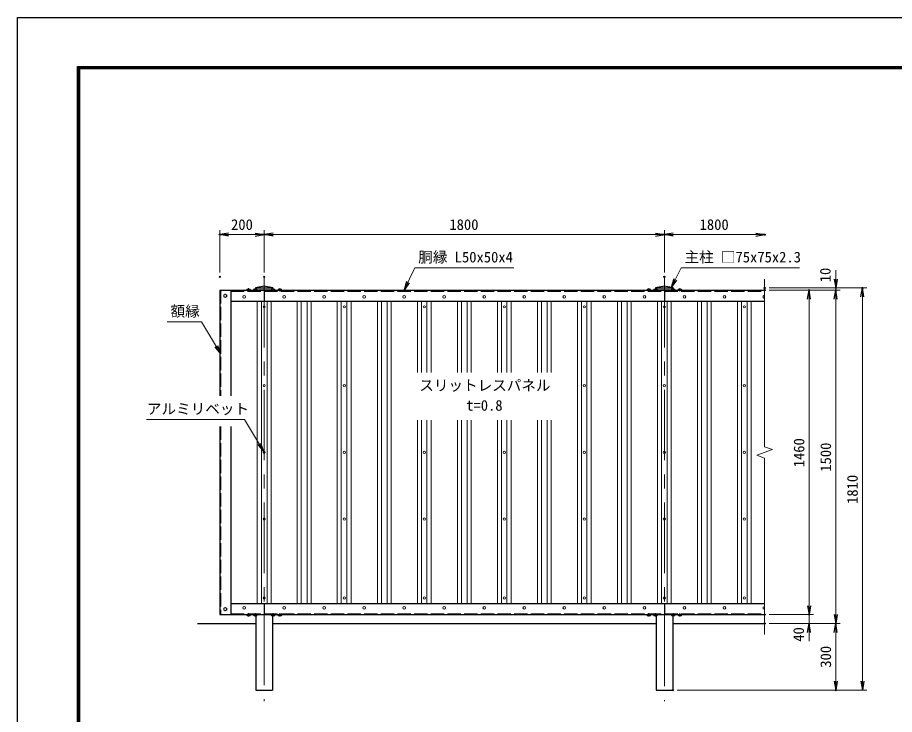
# Model space of a CAD drawing. Units: millimetres, scale not verified. Extents: x -4200 to 4200, y -2970 to 2970.
# Drawn here: x -4200 to -255, y -166 to 2970 of the extents above; entities that cross this region are included whole.
import ezdxf
from ezdxf.enums import TextEntityAlignment as Align

# ---------------------------------------------------------------- set-up
doc = ezdxf.new("R2010")
doc.units = ezdxf.units.MM
doc.header["$LTSCALE"] = 10
doc.header["$PDMODE"] = 32
doc.header["$PDSIZE"] = 5
doc.linetypes.add('DASHED', pattern=[7.5, 6, -1.5])
doc.linetypes.add('USER1', pattern=[50.8, 31.75, -6.35, 6.35, -6.35])
for name, color, linetype, lineweight in [('0-0_D-BMK', 2, 'USER1', 13), ('0-1_D-STR4', 7, 'Continuous', 25), ('0-2_D-STR1', 1, 'Continuous', 25), ('0-3_D-STR3', 3, 'Continuous', 13), ('0-4_D-STR2', 7, 'DASHED', 13), ('0-5_0', 7, 'Continuous', 25), ('0-6_D-STR-DIM', 7, 'Continuous', 13), ('0-9_D-STR-TXT', 7, 'Continuous', 13), ('0-A_D-TTL', 7, 'Continuous', 25)]:
    doc.layers.add(name, color=color, linetype=linetype, lineweight=lineweight)
doc.layers.add('0-7_Defpoints', color=8, linetype='Continuous')
doc.styles.add('ＭＳ ゴシック', font='')
doc.styles.get('ＭＳ ゴシック').set_extended_font_data('MS Gothic')

# ---------------------------------------------------------------- blocks, each defined once
blk = doc.blocks.new('_Open')
at = {"layer": '0-5_0'}
blk.add_line((-10, 1.667), (0, 0), dxfattribs=at)
blk.add_lwpolyline([(-10, -1.667), (0, 0), (-10, 0)], dxfattribs=at)

msp = doc.modelspace()

# ---------------------------------------------------------------- linework, layer by layer
at = {"layer": '0-0_D-BMK'}
for p, q in [((-3090.53, 1803.04), (-3090.53, 33.04)), ((-1290.53, 1803.04), (-1290.53, -106.96)), ((-3160.53, 1737.17), (-3160.53, 1751.58)), ((-3130.53, 1737.17), (-3130.53, 1751.58)), ((-3050.53, 1737.17), (-3050.53, 1751.58)), ((-3020.53, 1737.17), (-3020.53, 1751.58)), ((-1360.53, 1737.17), (-1360.53, 1751.58)), ((-1330.53, 1737.17), (-1330.53, 1751.58)), ((-1250.53, 1737.17), (-1250.53, 1751.58)), ((-1220.53, 1737.17), (-1220.53, 1751.58)), ((-3160.53, 288.91), (-3160.53, 274.49)), ((-3130.53, 288.91), (-3130.53, 274.49)), ((-3090.53, 283.04), (-3090.53, -106.96)), ((-3050.53, 288.91), (-3050.53, 274.49)), ((-3020.53, 288.91), (-3020.53, 274.49)), ((-1360.53, 288.91), (-1360.53, 274.49)), ((-1330.53, 288.91), (-1330.53, 274.49)), ((-1250.53, 288.91), (-1250.53, 274.49)), ((-1220.53, 288.91), (-1220.53, 274.49))]:
    msp.add_line(p, q, dxfattribs=at)
at = {"layer": '0-1_D-STR4'}
for p, q in [((-3390.53, 243.04), (-3128.03, 243.04)), ((-3053.03, 243.04), (-1328.03, 243.04)), ((-1253.03, 243.04), (-839.53, 243.04))]:
    msp.add_line(p, q, dxfattribs=at)
at = {"layer": '0-2_D-STR1'}
for p, q in [((-3290.53, 1743.04), (-839.53, 1743.04)), ((-3290.53, 1743.04), (-3290.53, 1267.74)), ((-3240.53, 1743.04), (-3240.53, 1267.74)), ((-3130.03, 1753.04), (-3051.03, 1753.04)), ((-3122.66, 1745.04), (-3058.39, 1745.04)), ((-3090.53, 1743.04), (-3090.53, 1693.04)), ((-3051.03, 1753.04), (-3051.03, 1747.84)), ((-1330.03, 1753.04), (-1251.03, 1753.04)), ((-1322.66, 1745.04), (-1258.39, 1745.04)), ((-1290.53, 1743.04), (-1290.53, 1693.04)), ((-1251.03, 1753.04), (-1251.03, 1747.84)), ((-3240.53, 1693.04), (-839.53, 1693.04)), ((-3240.53, 1693.04), (-839.53, 1693.04)), ((-3290.53, 1129.4), (-3290.53, 283.04)), ((-3240.53, 1129.4), (-3240.53, 283.04)), ((-3240.53, 333.04), (-839.53, 333.04)), ((-3090.53, 333.04), (-3090.53, 283.04)), ((-1290.53, 333.04), (-1290.53, 283.04)), ((-3290.53, 283.04), (-839.53, 283.04)), ((-3128.03, 278.24), (-3128.03, -56.96)), ((-3053.03, 278.24), (-3053.03, -56.96)), ((-1328.03, 278.24), (-1328.03, -56.96)), ((-1253.03, 278.24), (-1253.03, -56.96)), ((-3128.03, -56.96), (-3053.03, -56.96)), ((-1328.03, -56.96), (-1253.03, -56.96))]:
    msp.add_line(p, q, dxfattribs=at)
at = {"layer": '0-2_D-STR1', "linetype": 'DASHED'}
for p, q in [((-3286.53, 1743.04), (-3286.53, 1267.74)), ((-3240.53, 1739.04), (-839.53, 1739.04)), ((-3286.53, 1129.4), (-3286.53, 283.04)), ((-3240.53, 287.04), (-839.53, 287.04))]:
    msp.add_line(p, q, dxfattribs=at)
at = {"layer": '0-2_D-STR1'}
for points in [[(-3051.03, 1753.04), (-3090.53, 1761.04), (-3130.03, 1753.04), (-3130.03, 1747.84)], [(-1251.03, 1753.04), (-1290.53, 1761.04), (-1330.03, 1753.04), (-1330.03, 1747.84)]]:
    msp.add_lwpolyline(points, dxfattribs=at)
at = {"layer": '0-3_D-STR3'}
for p, q in [((-3152.53, 1743.04), (-3168.53, 1743.04)), ((-3154.03, 1747.84), (-3167.03, 1747.84)), ((-3122.53, 1743.04), (-3138.53, 1743.04)), ((-3124.03, 1747.84), (-3137.03, 1747.84)), ((-3042.53, 1743.04), (-3058.53, 1743.04)), ((-3044.03, 1747.84), (-3057.03, 1747.84)), ((-3012.53, 1743.04), (-3028.53, 1743.04)), ((-3014.03, 1747.84), (-3027.03, 1747.84)), ((-1352.53, 1743.04), (-1368.53, 1743.04)), ((-1354.03, 1747.84), (-1367.03, 1747.84)), ((-1322.53, 1743.04), (-1338.53, 1743.04)), ((-1324.03, 1747.84), (-1337.03, 1747.84)), ((-1242.53, 1743.04), (-1258.53, 1743.04)), ((-1244.03, 1747.84), (-1257.03, 1747.84)), ((-1212.53, 1743.04), (-1228.53, 1743.04)), ((-1214.03, 1747.84), (-1227.03, 1747.84)), ((-3152.53, 283.04), (-3168.53, 283.04)), ((-3154.03, 278.24), (-3167.03, 278.24)), ((-3122.53, 283.04), (-3138.53, 283.04)), ((-3124.03, 278.24), (-3137.03, 278.24)), ((-3042.53, 283.04), (-3058.53, 283.04)), ((-3044.03, 278.24), (-3057.03, 278.24)), ((-3012.53, 283.04), (-3028.53, 283.04)), ((-3014.03, 278.24), (-3027.03, 278.24)), ((-1352.53, 283.04), (-1368.53, 283.04)), ((-1354.03, 278.24), (-1367.03, 278.24)), ((-1322.53, 283.04), (-1338.53, 283.04)), ((-1324.03, 278.24), (-1337.03, 278.24)), ((-1242.53, 283.04), (-1258.53, 283.04)), ((-1244.03, 278.24), (-1257.03, 278.24)), ((-1212.53, 283.04), (-1228.53, 283.04)), ((-1214.03, 278.24), (-1227.03, 278.24))]:
    msp.add_line(p, q, dxfattribs=at)
for points in [[(-3272.03, 1714.29), (-3265.53, 1710.53), (-3259.03, 1714.29), (-3259.03, 1721.79), (-3265.53, 1725.55), (-3272.03, 1721.79)], [(-3272.03, 311.79), (-3265.53, 315.55), (-3259.03, 311.79), (-3259.03, 304.29), (-3265.53, 300.53), (-3272.03, 304.29)]]:
    msp.add_lwpolyline(points, close=True, dxfattribs=at)
for centre, radius in [((-3265.53, 1718.04), 6.3), ((-3180.53, 1713.04), 6), ((-3000.53, 1713.04), 6), ((-2820.53, 1713.04), 6), ((-2640.53, 1713.04), 6), ((-2460.53, 1713.04), 6), ((-2280.53, 1713.04), 6), ((-2100.53, 1713.04), 6), ((-1920.53, 1713.04), 6), ((-1740.53, 1713.04), 6), ((-1560.53, 1713.04), 6), ((-1380.53, 1713.04), 6), ((-1200.53, 1713.04), 6), ((-1020.53, 1713.04), 6), ((-3090.53, 1668.04), 5), ((-2730.53, 1668.04), 5), ((-2370.53, 1668.04), 5), ((-2010.53, 1668.04), 5), ((-1650.53, 1668.04), 5), ((-1290.53, 1668.04), 5), ((-930.53, 1668.04), 5), ((-3090.53, 1313.04), 5), ((-2730.53, 1313.04), 5), ((-1650.53, 1313.04), 5), ((-1290.53, 1313.04), 5), ((-930.53, 1313.04), 5), ((-3090.53, 1013.04), 5), ((-2730.53, 1013.04), 5), ((-2370.53, 1013.04), 5), ((-2010.53, 1013.04), 5), ((-1650.53, 1013.04), 5), ((-1290.53, 1013.04), 5), ((-930.53, 1013.04), 5), ((-3090.53, 713.04), 5), ((-2730.53, 713.04), 5), ((-2370.53, 713.04), 5), ((-2010.53, 713.04), 5), ((-1650.53, 713.04), 5), ((-1290.53, 713.04), 5), ((-930.53, 713.04), 5), ((-3090.53, 358.04), 5), ((-2730.53, 358.04), 5), ((-2370.53, 358.04), 5), ((-2010.53, 358.04), 5), ((-1650.53, 358.04), 5), ((-1290.53, 358.04), 5), ((-930.53, 358.04), 5), ((-3180.53, 313.04), 6), ((-3180.53, 313.04), 6), ((-3000.53, 313.04), 6), ((-2820.53, 313.04), 6), ((-2640.53, 313.04), 6), ((-2460.53, 313.04), 6), ((-2280.53, 313.04), 6), ((-2100.53, 313.04), 6), ((-1920.53, 313.04), 6), ((-1740.53, 313.04), 6), ((-1560.53, 313.04), 6), ((-1380.53, 313.04), 6), ((-1200.53, 313.04), 6), ((-1020.53, 313.04), 6), ((-3265.53, 308.04), 6.3)]:
    msp.add_circle(centre, radius, dxfattribs=at)
for centre in [(-840.53, 1713.04), (-840.53, 313.04)]:
    msp.add_arc(centre, 6, 80.41516, 279.58484, dxfattribs=at)
for centre, major_axis, start_param, end_param in [((-3167.03, 1743.04), (0, -4.8), 3.1415927, 4.712389), ((-3154.03, 1743.04), (0, -4.8), 1.5707963, 3.1415927), ((-3137.03, 1743.04), (0, -4.8), 3.1415927, 4.712389), ((-3124.03, 1743.04), (0, -4.8), 1.5707963, 3.1415927), ((-3057.03, 1743.04), (0, -4.8), 3.1415927, 4.712389), ((-3044.03, 1743.04), (0, -4.8), 1.5707963, 3.1415927), ((-3027.03, 1743.04), (0, -4.8), 3.1415927, 4.712389), ((-3014.03, 1743.04), (0, -4.8), 1.5707963, 3.1415927), ((-1367.03, 1743.04), (0, -4.8), 3.1415927, 4.712389), ((-1354.03, 1743.04), (0, -4.8), 1.5707963, 3.1415927), ((-1337.03, 1743.04), (0, -4.8), 3.1415927, 4.712389), ((-1324.03, 1743.04), (0, -4.8), 1.5707963, 3.1415927), ((-1257.03, 1743.04), (0, -4.8), 3.1415927, 4.712389), ((-1244.03, 1743.04), (0, -4.8), 1.5707963, 3.1415927), ((-1227.03, 1743.04), (0, -4.8), 3.1415927, 4.712389), ((-1214.03, 1743.04), (0, -4.8), 1.5707963, 3.1415927), ((-3167.03, 283.04), (0, 4.8), 1.5707963, 3.1415927), ((-3154.03, 283.04), (0, 4.8), 3.1415927, 4.712389), ((-3137.03, 283.04), (0, 4.8), 1.5707963, 3.1415927), ((-3124.03, 283.04), (0, 4.8), 3.1415927, 4.712389), ((-3057.03, 283.04), (0, 4.8), 1.5707963, 3.1415927), ((-3044.03, 283.04), (0, 4.8), 3.1415927, 4.712389), ((-3027.03, 283.04), (0, 4.8), 1.5707963, 3.1415927), ((-3014.03, 283.04), (0, 4.8), 3.1415927, 4.712389), ((-1367.03, 283.04), (0, 4.8), 1.5707963, 3.1415927), ((-1354.03, 283.04), (0, 4.8), 3.1415927, 4.712389), ((-1337.03, 283.04), (0, 4.8), 1.5707963, 3.1415927), ((-1324.03, 283.04), (0, 4.8), 3.1415927, 4.712389), ((-1257.03, 283.04), (0, 4.8), 1.5707963, 3.1415927), ((-1244.03, 283.04), (0, 4.8), 3.1415927, 4.712389), ((-1227.03, 283.04), (0, 4.8), 1.5707963, 3.1415927), ((-1214.03, 283.04), (0, 4.8), 3.1415927, 4.712389)]:
    msp.add_ellipse(centre, major_axis=major_axis, ratio=0.3125, start_param=start_param, end_param=end_param, dxfattribs=at)
at = {"layer": '0-4_D-STR2', "linetype": 'Continuous'}
for p, q in [((-3121.53, 1693.04), (-3121.53, 333.04)), ((-3102.53, 1693.04), (-3102.53, 333.04)), ((-3077.53, 1693.04), (-3077.53, 333.04)), ((-3059.53, 1693.04), (-3059.53, 333.04)), ((-2941.53, 1693.04), (-2941.53, 333.04)), ((-2923.53, 1693.04), (-2923.53, 333.04)), ((-2897.53, 1693.04), (-2897.53, 333.04)), ((-2879.53, 1693.04), (-2879.53, 333.04)), ((-2761.53, 1693.04), (-2761.53, 333.04)), ((-2743.53, 1693.04), (-2743.53, 333.04)), ((-2718.53, 1693.04), (-2718.53, 333.04)), ((-2699.53, 1693.04), (-2699.53, 333.04)), ((-2581.53, 1693.04), (-2581.53, 333.04)), ((-2563.53, 1693.04), (-2563.53, 333.04)), ((-2537.53, 1693.04), (-2537.53, 333.04)), ((-2519.53, 1693.04), (-2519.53, 333.04)), ((-2401.53, 1693.04), (-2401.53, 1372.61)), ((-2383.53, 1693.04), (-2383.53, 1372.61)), ((-2358.53, 1693.04), (-2358.53, 1372.61)), ((-2339.53, 1693.04), (-2339.53, 1372.61)), ((-2221.53, 1693.04), (-2221.53, 1372.61)), ((-2203.53, 1693.04), (-2203.53, 1372.61)), ((-2177.53, 1693.04), (-2177.53, 1372.61)), ((-2159.53, 1693.04), (-2159.53, 1372.61)), ((-2041.53, 1693.04), (-2041.53, 1372.61)), ((-2023.53, 1693.04), (-2023.53, 1372.61)), ((-1998.53, 1693.04), (-1998.53, 1372.61)), ((-1979.53, 1693.04), (-1979.53, 1372.61)), ((-1861.53, 1693.04), (-1861.53, 1372.61)), ((-1843.53, 1693.04), (-1843.53, 1372.61)), ((-1817.53, 1693.04), (-1817.53, 1372.61)), ((-1799.53, 1693.04), (-1799.53, 1372.61)), ((-1681.53, 1693.04), (-1681.53, 333.04)), ((-1663.53, 1693.04), (-1663.53, 333.04)), ((-1638.53, 1693.04), (-1638.53, 333.04)), ((-1619.53, 1693.04), (-1619.53, 333.04)), ((-1501.53, 1693.04), (-1501.53, 333.04)), ((-1483.53, 1693.04), (-1483.53, 333.04)), ((-1457.53, 1693.04), (-1457.53, 333.04)), ((-1439.53, 1693.04), (-1439.53, 333.04)), ((-1321.53, 1693.04), (-1321.53, 333.04)), ((-1303.53, 1693.04), (-1303.53, 333.04)), ((-1278.53, 1693.04), (-1278.53, 333.04)), ((-1259.53, 1693.04), (-1259.53, 333.04)), ((-1141.53, 1693.04), (-1141.53, 333.04)), ((-1123.53, 1693.04), (-1123.53, 333.04)), ((-1097.53, 1693.04), (-1097.53, 333.04)), ((-1079.53, 1693.04), (-1079.53, 333.04)), ((-961.53, 1693.04), (-961.53, 333.04)), ((-943.53, 1693.04), (-943.53, 333.04)), ((-918.53, 1693.04), (-918.53, 333.04)), ((-899.53, 1693.04), (-899.53, 333.04)), ((-2401.53, 1158.47), (-2401.53, 333.04)), ((-2383.53, 1158.47), (-2383.53, 333.04)), ((-2358.53, 1158.47), (-2358.53, 333.04)), ((-2339.53, 1158.47), (-2339.53, 333.04)), ((-2221.53, 1158.47), (-2221.53, 333.04)), ((-2203.53, 1158.47), (-2203.53, 333.04)), ((-2177.53, 1158.47), (-2177.53, 333.04)), ((-2159.53, 1158.47), (-2159.53, 333.04)), ((-2041.53, 1158.47), (-2041.53, 333.04)), ((-2023.53, 1158.47), (-2023.53, 333.04)), ((-1998.53, 1158.47), (-1998.53, 333.04)), ((-1979.53, 1158.47), (-1979.53, 333.04)), ((-1861.53, 1158.47), (-1861.53, 333.04)), ((-1843.53, 1158.47), (-1843.53, 333.04)), ((-1817.53, 1158.47), (-1817.53, 333.04)), ((-1799.53, 1158.47), (-1799.53, 333.04))]:
    msp.add_line(p, q, dxfattribs=at)
at = {"layer": '0-6_D-STR-DIM'}
for p, q in [((-3290.53, 1823.04), (-3290.53, 2013.04)), ((-3090.53, 1823.04), (-3090.53, 2013.04)), ((-3090.53, 1823.04), (-3090.53, 2013.04)), ((-1290.53, 1823.04), (-1290.53, 2013.04)), ((-1290.53, 1823.04), (-1290.53, 2013.04)), ((-3130.53, 1993.04), (-3250.53, 1993.04)), ((-3050.53, 1993.04), (-1330.53, 1993.04)), ((-1250.53, 1993.04), (-879.53, 1993.04)), ((-519.53, 1793.04), (-519.53, 1833.04)), ((-839.53, 1038.69), (-839.53, 1793.04)), ((-819.53, 1753.04), (-379.53, 1753.04)), ((-819.53, 1753.04), (-499.53, 1753.04)), ((-819.53, 1743.04), (-619.53, 1743.04)), ((-819.53, 1743.04), (-499.53, 1743.04)), ((-819.53, 1743.04), (-499.53, 1743.04)), ((-519.53, 1743.04), (-519.53, 1753.04)), ((-639.53, 323.04), (-639.53, 1703.04)), ((-519.53, 283.04), (-519.53, 1703.04)), ((-519.53, 1703.04), (-519.53, 1663.04)), ((-399.53, -16.96), (-399.53, 1713.04)), ((-874.77, 1000.21), (-804.29, 1025.87)), ((-804.29, 1025.87), (-839.53, 1038.69)), ((-839.53, 987.39), (-874.77, 1000.21)), ((-839.53, 987.39), (-839.53, 193.04)), ((-639.53, 323.04), (-639.53, 363.04)), ((-819.53, 283.04), (-619.53, 283.04)), ((-819.53, 283.04), (-619.53, 283.04)), ((-639.53, 243.04), (-639.53, 283.04)), ((-819.53, 243.04), (-619.53, 243.04)), ((-819.53, 243.04), (-499.53, 243.04)), ((-819.53, 243.04), (-499.53, 243.04)), ((-639.53, 203.04), (-639.53, 163.04)), ((-519.53, 203.04), (-519.53, -16.96)), ((-1233.03, -56.96), (-379.53, -56.96)), ((-1233.03, -56.96), (-499.53, -56.96))]:
    msp.add_line(p, q, dxfattribs=at)
at = {"layer": '0-7_Defpoints'}
for p in [(-3290.53, 1993.04), (-1290.53, 1993.04), (-839.53, 1993.04), (-3290.53, 1803.04), (-3090.53, 1803.04), (-1290.53, 1803.04), (-839.53, 1753.04), (-839.53, 1753.04), (-839.53, 1743.04), (-839.53, 1743.04), (-639.53, 1743.04), (-519.53, 1753.04), (-519.53, 1743.04), (-399.53, 1753.04), (-839.53, 283.04), (-639.53, 283.04), (-839.53, 243.04), (-839.53, 243.04), (-1253.03, -56.96), (-519.53, -56.96)]:
    msp.add_point(p, dxfattribs=at)
at = {"layer": '0-9_D-STR-TXT'}
for points in [[(-1968.34, 1844.08), (-2412.72, 1844.08), (-2460.43, 1744.84)], [(-683.24, 1844.08), (-1215.17, 1844.08), (-1258.64, 1756.55)], [(-3526.73, 1600.42), (-3372.01, 1600.42), (-3287.55, 1458.43)], [(-3620.16, 1161.05), (-3178.56, 1161.05), (-3094.1, 1019.06)]]:
    msp.add_lwpolyline(points, dxfattribs=at)
at = {"layer": '0-A_D-TTL', "color": 2}
msp.add_lwpolyline([(-4200, 2970), (4200, 2970), (4200, -2970), (-4200, -2970)], close=True, dxfattribs=at)
at = {"layer": '0-A_D-TTL'}
for points in [[(-3930, 2750), (3930, 2750), (3930, -2750), (-3930, -2750)], [(-3927.5, 2747.5), (3927.5, 2747.5), (3927.5, -2747.5), (-3927.5, -2747.5)], [(-3925, 2745), (3925, 2745), (3925, -2745), (-3925, -2745)], [(-3922.5, 2742.5), (3922.5, 2742.5), (3922.5, -2742.5), (-3922.5, -2742.5)], [(-3920, 2740), (3920, 2740), (3920, -2740), (-3920, -2740)]]:
    msp.add_lwpolyline(points, close=True, dxfattribs=at)

# ---------------------------------------------------------------- block references
at = {"layer": '0-6_D-STR-DIM', "xscale": 4, "yscale": 4}
for p, rotation in [((-3290.53, 1993.04), 180), ((-3090.53, 1993.04), 180), ((-1290.53, 1993.04), 180), ((-519.53, 1753.04), 270), ((-639.53, 1743.04), 90), ((-519.53, 1743.04), 90), ((-519.53, 1743.04), 90), ((-399.53, 1753.04), 90), ((-639.53, 283.04), 270), ((-639.53, 283.04), 270), ((-519.53, 243.04), 270), ((-639.53, 243.04), 90), ((-519.53, 243.04), 90), ((-519.53, -56.96), 270), ((-399.53, -56.96), 270)]:
    msp.add_blockref('_Open', p, dxfattribs=dict(at, rotation=rotation))
for p in [(-3090.53, 1993.04), (-1290.53, 1993.04), (-839.53, 1993.04)]:
    msp.add_blockref('_Open', p, dxfattribs=at)
at = {"layer": '0-9_D-STR-TXT', "xscale": 4, "yscale": 4}
for p, rotation in [((-2461.3, 1743.04), 244.3207), ((-1259.53, 1754.76), 243.59136), ((-3286.53, 1456.71), 300.7453), ((-3093.08, 1017.34), 300.7453)]:
    msp.add_blockref('_Open', p, dxfattribs=dict(at, rotation=rotation))

# ---------------------------------------------------------------- texts
at = {"layer": '0-6_D-STR-DIM', "style": 'ＭＳ ゴシック'}
for s, p in [('200', (-3239.53, 1999.79)), ('1800', (-2257.43, 1999.79)), ('1800', (-1131.93, 1999.79))]:
    msp.add_text(s, height=48.09, dxfattribs=at).set_placement(p, align=Align.BOTTOM_LEFT)
for s, p in [('10', (-528.19, 1778.64)), ('1460', (-646.27, 946.14)), ('1500', (-526.27, 926.14)), ('1810', (-406.27, 781.14)), ('40', (-648.43, 160.94)), ('300', (-526.27, 44.16))]:
    msp.add_text(s, height=48.09, rotation=90, dxfattribs=at).set_placement(p, align=Align.BOTTOM_LEFT)
at = {"layer": '0-9_D-STR-TXT', "style": 'ＭＳ ゴシック'}
for s, p in [('胴縁 L50x50x4', (-2397.52, 1853.49)), ('主柱 □75x75x2.3', (-1199.98, 1853.49)), ('額縁', (-3511.54, 1609.83)), ('スリットレスパネル', (-2392.91, 1276.22)), ('アルミリベット', (-3617.99, 1170.46)), ('t=0.8', (-2181.74, 1186.22))]:
    msp.add_text(s, height=48.09, dxfattribs=at).set_placement(p, align=Align.BOTTOM_LEFT)

doc.saveas('drawing.dxf')
